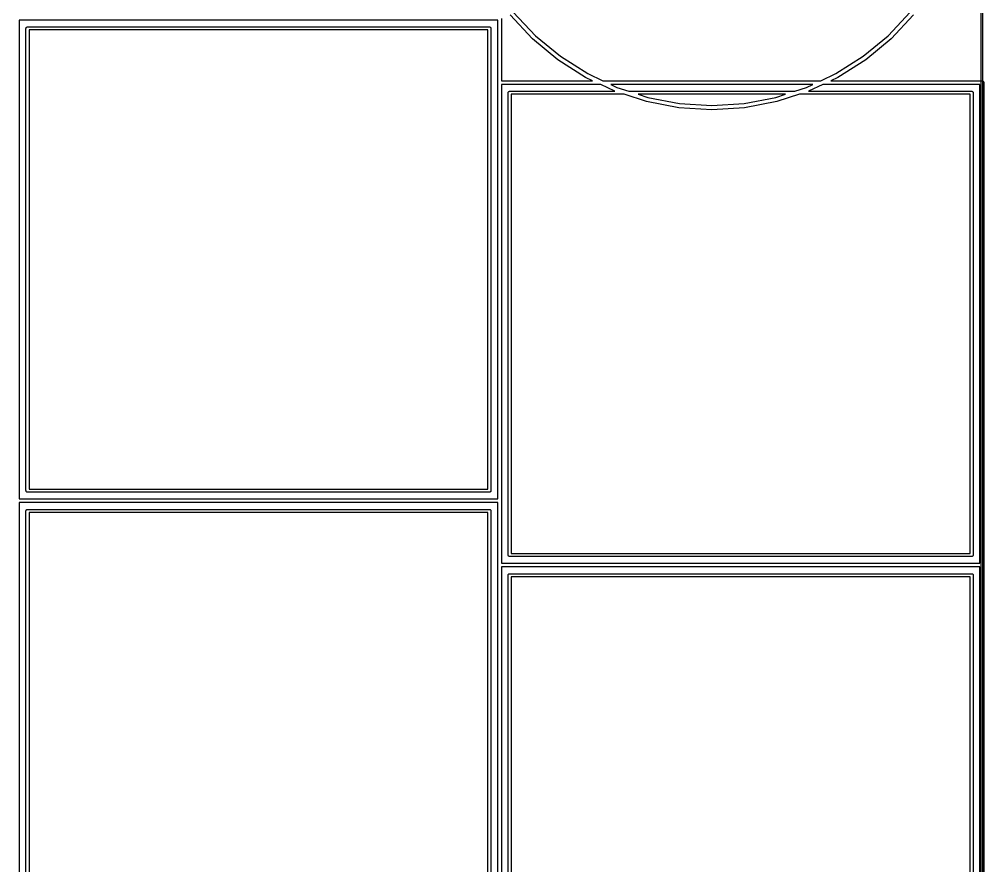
# Model space of a CAD drawing. Extents: x 2.38 to 7.63, y -6.62 to -2.09.
# Drawn here: x 6.134 to 7.634, y -4.348 to -3.032 of the extents above; entities that cross this region are included whole.
import ezdxf

# ---------------------------------------------------------------- set-up
doc = ezdxf.new("R2010")
doc.units = 0
doc.header["$MEASUREMENT"] = 0
doc.layers.add('BLACK', color=7, linetype='CONTINUOUS')

msp = doc.modelspace()

# ---------------------------------------------------------------- linework, layer by layer
at = {"layer": 'BLACK', "linetype": 'CONTINUOUS'}
for p, q in [((7.62992, -6.02074), (7.62992, -2.37631)), ((7.63189, -2.37595), (7.63189, -6.02083)), ((6.9321, -3.0628), (6.89709, -3.02552)), ((6.90225, -3.02125), (6.93668, -3.05792)), ((7.48513, -3.05792), (7.51957, -3.02125)), ((7.52472, -3.02552), (7.48971, -3.0628)), ((6.13386, -3.03386), (6.13386, -3.69076)), ((6.87795, -3.03386), (6.13386, -3.03386)), ((6.14468, -3.04533), (6.14498, -3.04498)), ((6.14498, -3.04498), (6.14533, -3.04468)), ((6.14533, -3.04468), (6.14575, -3.04446)), ((6.14575, -3.04446), (6.14619, -3.04433)), ((6.14619, -3.04433), (6.14654, -3.04429)), ((6.14654, -3.04429), (6.14665, -3.04428)), ((6.14654, -3.04429), (6.14654, -3.04429)), ((6.14665, -3.04428), (6.14677, -3.04429)), ((6.14677, -3.04429), (6.86504, -3.04429)), ((6.86504, -3.04429), (6.86516, -3.04428)), ((6.86516, -3.04428), (6.86527, -3.04429)), ((6.86527, -3.04429), (6.86527, -3.04429)), ((6.86527, -3.04429), (6.86562, -3.04433)), ((6.86562, -3.04433), (6.86607, -3.04446)), ((6.86607, -3.04446), (6.86648, -3.04468)), ((6.86648, -3.04468), (6.86684, -3.04498)), ((6.86684, -3.04498), (6.86713, -3.04533)), ((6.87795, -3.13076), (6.87795, -3.03386)), ((6.88386, -3.03105), (6.88386, -3.12795)), ((6.14428, -3.04665), (6.14433, -3.04619)), ((6.14429, -3.04677), (6.14428, -3.04665)), ((6.14429, -3.76504), (6.14429, -3.04677)), ((6.14433, -3.04619), (6.14446, -3.04575)), ((6.14446, -3.04575), (6.14468, -3.04533)), ((6.14902, -3.04902), (6.14902, -3.7628)), ((6.8628, -3.04902), (6.14902, -3.04902)), ((6.8628, -3.7628), (6.8628, -3.04902)), ((6.86713, -3.04533), (6.86735, -3.04575)), ((6.86735, -3.04575), (6.86749, -3.04619)), ((6.86749, -3.04619), (6.86753, -3.04665)), ((6.86753, -3.04665), (6.86752, -3.04677)), ((6.86752, -3.04677), (6.86752, -3.76504)), ((6.93668, -3.05792), (6.97544, -3.08999)), ((7.44637, -3.08999), (7.48513, -3.05792)), ((6.97151, -3.0954), (6.9321, -3.0628)), ((7.48971, -3.0628), (7.4503, -3.0954)), ((6.97544, -3.08999), (7.01792, -3.11695)), ((7.40389, -3.11695), (7.44637, -3.08999)), ((7.0147, -3.12281), (6.97151, -3.0954)), ((7.4503, -3.0954), (7.40712, -3.12281)), ((7.01792, -3.11695), (7.04131, -3.12795)), ((7.3805, -3.12795), (7.40389, -3.11695)), ((6.87794, -3.13091), (6.87795, -3.13076)), ((6.87795, -3.13105), (6.87794, -3.13091)), ((6.87795, -3.45591), (6.87795, -3.13105)), ((6.88386, -3.12795), (7.02562, -3.12795)), ((7.03817, -3.13386), (6.88386, -3.13386)), ((6.88386, -3.13386), (6.88386, -3.78076)), ((7.02562, -3.12795), (7.0147, -3.12281)), ((7.06034, -3.14429), (7.03817, -3.13386)), ((7.04131, -3.12795), (7.3805, -3.12795)), ((7.05386, -3.13386), (7.06344, -3.13837)), ((7.36795, -3.13386), (7.05386, -3.13386)), ((7.35837, -3.13837), (7.36795, -3.13386)), ((7.38364, -3.13386), (7.36147, -3.14429)), ((7.62795, -3.13386), (7.38364, -3.13386)), ((7.40712, -3.12281), (7.39619, -3.12795)), ((7.39619, -3.12795), (7.63076, -3.12795)), ((7.62795, -3.87795), (7.62795, -3.13386)), ((7.63076, -3.12795), (7.63091, -3.12794)), ((7.63091, -3.12794), (7.63105, -3.12795)), ((7.63105, -3.12795), (7.63148, -3.128)), ((7.63148, -3.128), (7.63204, -3.12816)), ((7.63204, -3.12816), (7.63255, -3.12844)), ((7.63255, -3.12844), (7.633, -3.12881)), ((7.633, -3.12881), (7.63337, -3.12926)), ((7.63337, -3.12926), (7.63365, -3.12977)), ((7.63365, -3.12977), (7.63382, -3.13033)), ((7.63382, -3.13033), (7.63387, -3.13091)), ((7.63387, -3.13091), (7.63386, -3.13105)), ((7.63386, -3.13105), (7.63386, -3.88076)), ((6.89428, -3.14665), (6.89433, -3.14619)), ((6.89429, -3.14677), (6.89428, -3.14665)), ((6.89429, -3.86504), (6.89429, -3.14677)), ((6.89433, -3.14619), (6.89446, -3.14575)), ((6.89446, -3.14575), (6.89468, -3.14533)), ((6.89468, -3.14533), (6.89498, -3.14498)), ((6.89498, -3.14498), (6.89533, -3.14468)), ((6.89533, -3.14468), (6.89575, -3.14446)), ((6.89575, -3.14446), (6.89619, -3.14433)), ((6.89619, -3.14433), (6.89654, -3.14429)), ((6.89654, -3.14429), (6.89665, -3.14428)), ((6.89654, -3.14429), (6.89654, -3.14429)), ((6.89665, -3.14428), (6.89677, -3.14429)), ((6.89677, -3.14429), (7.06034, -3.14429)), ((7.0746, -3.14902), (6.89902, -3.14902)), ((6.89902, -3.14902), (6.89902, -3.8628)), ((7.06344, -3.13837), (7.08168, -3.14429)), ((7.10962, -3.16039), (7.0746, -3.14902)), ((7.08168, -3.14429), (7.34013, -3.14429)), ((7.09622, -3.14902), (7.11128, -3.15391)), ((7.32559, -3.14902), (7.09622, -3.14902)), ((7.31053, -3.15391), (7.32559, -3.14902)), ((7.34721, -3.14902), (7.31219, -3.16039)), ((7.34013, -3.14429), (7.35837, -3.13837)), ((7.6128, -3.14902), (7.34721, -3.14902)), ((7.36147, -3.14429), (7.61504, -3.14429)), ((7.6128, -3.8628), (7.6128, -3.14902)), ((7.61504, -3.14429), (7.61516, -3.14428)), ((7.61516, -3.14428), (7.61527, -3.14429)), ((7.61527, -3.14429), (7.61527, -3.14429)), ((7.61527, -3.14429), (7.61562, -3.14433)), ((7.61562, -3.14433), (7.61607, -3.14446)), ((7.61607, -3.14446), (7.61648, -3.14468)), ((7.61648, -3.14468), (7.61684, -3.14498)), ((7.61684, -3.14498), (7.61713, -3.14533)), ((7.61713, -3.14533), (7.61735, -3.14575)), ((7.61735, -3.14575), (7.61749, -3.14619)), ((7.61749, -3.14619), (7.61753, -3.14665)), ((7.61753, -3.14665), (7.61752, -3.14677)), ((7.61752, -3.14677), (7.61752, -3.86504)), ((7.15986, -3.16998), (7.10962, -3.16039)), ((7.11128, -3.15391), (7.1607, -3.16334)), ((7.1607, -3.16334), (7.21091, -3.1665)), ((7.21091, -3.1665), (7.26111, -3.16334)), ((7.26111, -3.16334), (7.31053, -3.15391)), ((7.31219, -3.16039), (7.26195, -3.16998)), ((7.21091, -3.17319), (7.15986, -3.16998)), ((7.26195, -3.16998), (7.21091, -3.17319)), ((6.87795, -3.77795), (6.87795, -3.45591)), ((6.13386, -3.69076), (6.13387, -3.69091)), ((6.13387, -3.69091), (6.13386, -3.69105)), ((6.13386, -3.69105), (6.13386, -3.77795)), ((6.14902, -3.7628), (6.8628, -3.7628)), ((6.13386, -3.77795), (6.87795, -3.77795)), ((6.14428, -3.76516), (6.14429, -3.76504)), ((6.14433, -3.76562), (6.14428, -3.76516)), ((6.14446, -3.76607), (6.14433, -3.76562)), ((6.14468, -3.76648), (6.14446, -3.76607)), ((6.14498, -3.76684), (6.14468, -3.76648)), ((6.14533, -3.76713), (6.14498, -3.76684)), ((6.14575, -3.76735), (6.14533, -3.76713)), ((6.14619, -3.76749), (6.14575, -3.76735)), ((6.14665, -3.76753), (6.14619, -3.76749)), ((6.14677, -3.76752), (6.14665, -3.76753)), ((6.86504, -3.76752), (6.14677, -3.76752)), ((6.86516, -3.76753), (6.86504, -3.76752)), ((6.86562, -3.76749), (6.86516, -3.76753)), ((6.86607, -3.76735), (6.86562, -3.76749)), ((6.86648, -3.76713), (6.86607, -3.76735)), ((6.86684, -3.76684), (6.86648, -3.76713)), ((6.86713, -3.76648), (6.86684, -3.76684)), ((6.86735, -3.76607), (6.86713, -3.76648)), ((6.86749, -3.76562), (6.86735, -3.76607)), ((6.86752, -3.76527), (6.86749, -3.76562)), ((6.86752, -3.76504), (6.86753, -3.76516)), ((6.86753, -3.76516), (6.86752, -3.76527)), ((6.86752, -3.76527), (6.86752, -3.76527)), ((6.13386, -3.78386), (6.13386, -4.44076)), ((6.87795, -3.78386), (6.13386, -3.78386)), ((6.14468, -3.79533), (6.14498, -3.79498)), ((6.14498, -3.79498), (6.14533, -3.79468)), ((6.14533, -3.79468), (6.14575, -3.79446)), ((6.14575, -3.79446), (6.14619, -3.79433)), ((6.14619, -3.79433), (6.14654, -3.79429)), ((6.14654, -3.79429), (6.14665, -3.79428)), ((6.14654, -3.79429), (6.14654, -3.79429)), ((6.14665, -3.79428), (6.14677, -3.79429)), ((6.14677, -3.79429), (6.86504, -3.79429)), ((6.86504, -3.79429), (6.86516, -3.79428)), ((6.86516, -3.79428), (6.86527, -3.79429)), ((6.86527, -3.79429), (6.86527, -3.79429)), ((6.86527, -3.79429), (6.86562, -3.79433)), ((6.86562, -3.79433), (6.86607, -3.79446)), ((6.86607, -3.79446), (6.86648, -3.79468)), ((6.86648, -3.79468), (6.86684, -3.79498)), ((6.86684, -3.79498), (6.86713, -3.79533)), ((6.87795, -3.88076), (6.87795, -3.78386)), ((6.88386, -3.78076), (6.88387, -3.78091)), ((6.88387, -3.78091), (6.88386, -3.78105)), ((6.88386, -3.78105), (6.88386, -3.87795)), ((6.14428, -3.79665), (6.14433, -3.79619)), ((6.14429, -3.79677), (6.14428, -3.79665)), ((6.14429, -4.51504), (6.14429, -3.79677)), ((6.14433, -3.79619), (6.14446, -3.79575)), ((6.14446, -3.79575), (6.14468, -3.79533)), ((6.14902, -3.79902), (6.14902, -4.5128)), ((6.8628, -3.79902), (6.14902, -3.79902)), ((6.8628, -4.5128), (6.8628, -3.79902)), ((6.86713, -3.79533), (6.86735, -3.79575)), ((6.86735, -3.79575), (6.86749, -3.79619)), ((6.86749, -3.79619), (6.86753, -3.79665)), ((6.86753, -3.79665), (6.86752, -3.79677)), ((6.86752, -3.79677), (6.86752, -4.51504)), ((6.89428, -3.86516), (6.89429, -3.86504)), ((6.89433, -3.86562), (6.89428, -3.86516)), ((6.89446, -3.86607), (6.89433, -3.86562)), ((6.89468, -3.86648), (6.89446, -3.86607)), ((6.89498, -3.86684), (6.89468, -3.86648)), ((6.89533, -3.86713), (6.89498, -3.86684)), ((6.89575, -3.86735), (6.89533, -3.86713)), ((6.89619, -3.86749), (6.89575, -3.86735)), ((6.89665, -3.86753), (6.89619, -3.86749)), ((6.89677, -3.86752), (6.89665, -3.86753)), ((7.61504, -3.86752), (6.89677, -3.86752)), ((6.89902, -3.8628), (7.6128, -3.8628)), ((7.61516, -3.86753), (7.61504, -3.86752)), ((7.61562, -3.86749), (7.61516, -3.86753)), ((7.61607, -3.86735), (7.61562, -3.86749)), ((7.61648, -3.86713), (7.61607, -3.86735)), ((7.61684, -3.86684), (7.61648, -3.86713)), ((7.61713, -3.86648), (7.61684, -3.86684)), ((7.61735, -3.86607), (7.61713, -3.86648)), ((7.61749, -3.86562), (7.61735, -3.86607)), ((7.61752, -3.86527), (7.61749, -3.86562)), ((7.61752, -3.86504), (7.61753, -3.86516)), ((7.61753, -3.86516), (7.61752, -3.86527)), ((7.61752, -3.86527), (7.61752, -3.86527)), ((6.87794, -3.88091), (6.87795, -3.88076)), ((6.87795, -3.88105), (6.87794, -3.88091)), ((6.87795, -4.20591), (6.87795, -3.88105)), ((6.88386, -3.87795), (7.62795, -3.87795)), ((6.88386, -3.88386), (6.88386, -4.53076)), ((7.62795, -3.88386), (6.88386, -3.88386)), ((7.62795, -4.62795), (7.62795, -3.88386)), ((7.63386, -3.88076), (7.63387, -3.88091)), ((7.63387, -3.88091), (7.63386, -3.88105)), ((7.63386, -3.88105), (7.63386, -4.63076)), ((6.89428, -3.89665), (6.89433, -3.89619)), ((6.89429, -3.89677), (6.89428, -3.89665)), ((6.89429, -4.61504), (6.89429, -3.89677)), ((6.89433, -3.89619), (6.89446, -3.89575)), ((6.89446, -3.89575), (6.89468, -3.89533)), ((6.89468, -3.89533), (6.89498, -3.89498)), ((6.89498, -3.89498), (6.89533, -3.89468)), ((6.89533, -3.89468), (6.89575, -3.89446)), ((6.89575, -3.89446), (6.89619, -3.89433)), ((6.89619, -3.89433), (6.89654, -3.89429)), ((6.89654, -3.89429), (6.89665, -3.89428)), ((6.89654, -3.89429), (6.89654, -3.89429)), ((6.89665, -3.89428), (6.89677, -3.89429)), ((6.89677, -3.89429), (7.61504, -3.89429)), ((6.89902, -3.89902), (6.89902, -4.6128)), ((7.6128, -3.89902), (6.89902, -3.89902)), ((7.6128, -4.6128), (7.6128, -3.89902)), ((7.61504, -3.89429), (7.61516, -3.89428)), ((7.61516, -3.89428), (7.61527, -3.89429)), ((7.61527, -3.89429), (7.61527, -3.89429)), ((7.61527, -3.89429), (7.61562, -3.89433)), ((7.61562, -3.89433), (7.61607, -3.89446)), ((7.61607, -3.89446), (7.61648, -3.89468)), ((7.61648, -3.89468), (7.61684, -3.89498)), ((7.61684, -3.89498), (7.61713, -3.89533)), ((7.61713, -3.89533), (7.61735, -3.89575)), ((7.61735, -3.89575), (7.61749, -3.89619)), ((7.61749, -3.89619), (7.61753, -3.89665)), ((7.61753, -3.89665), (7.61752, -3.89677)), ((7.61752, -3.89677), (7.61752, -4.61504)), ((6.87795, -4.52795), (6.87795, -4.20591))]:
    msp.add_line(p, q, dxfattribs=at)

doc.saveas('drawing.dxf')
